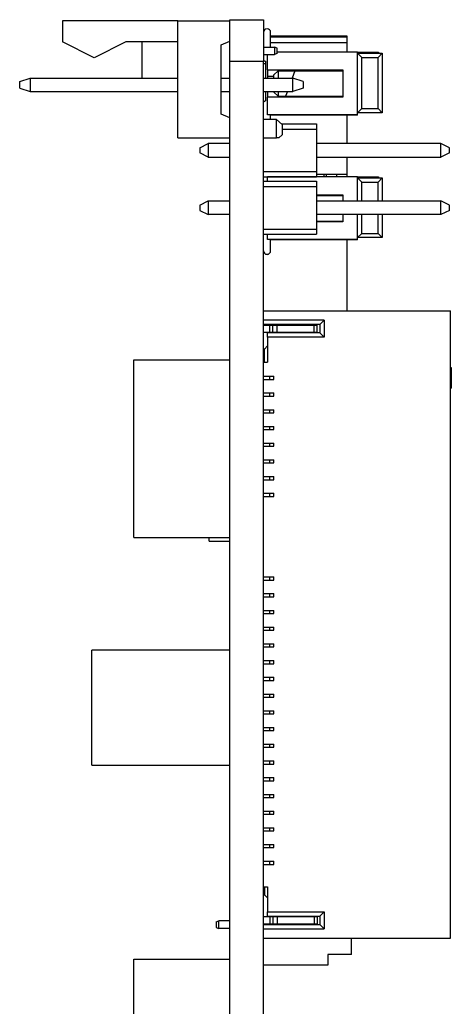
# Model space of a CAD drawing. Header units: millimetres. Extents: x 239 to 841, y 198 to 536.
# Drawn here: x 462.3 to 482.93, y 412.97 to 460.21 of the extents above; entities that cross this region are included whole.
import ezdxf

# ---------------------------------------------------------------- set-up
doc = ezdxf.new("R2010")
doc.units = ezdxf.units.MM

msp = doc.modelspace()

# ---------------------------------------------------------------- linework, layer by layer
for p, q in [((469.854, 460.16), (464.354, 460.16)), ((464.354, 460.16), (464.354, 459.16)), ((469.854, 460.16), (472.354, 460.16)), ((469.854, 454.56), (469.854, 460.16)), ((472.354, 460.21), (473.954, 460.21)), ((472.354, 458.21), (472.354, 460.21)), ((473.954, 460.21), (473.954, 458.21)), ((474.3, 458.899), (474.3, 459.605)), ((465.864, 458.38), (464.354, 459.16)), ((467.374, 459.16), (465.864, 458.38)), ((469.854, 459.16), (467.374, 459.16)), ((468.138, 459.16), (468.138, 457.42)), ((471.934, 459.01), (472.354, 459.19)), ((477.954, 459.423), (474.3, 459.423)), ((477.954, 459.376), (474.3, 459.376)), ((477.954, 459.376), (477.954, 459.423)), ((477.954, 459.1), (477.954, 459.376)), ((471.934, 455.69), (471.934, 459.01)), ((473.954, 458.899), (474.488, 458.899)), ((477.954, 459.1), (474.3, 459.1)), ((474.615, 458.853), (474.488, 458.899)), ((474.488, 458.899), (474.488, 458.543)), ((474.615, 458.59), (474.615, 458.853)), ((478.454, 458.657), (474.615, 458.657)), ((477.954, 458.657), (477.954, 459.1)), ((478.454, 458.607), (478.454, 458.657)), ((478.454, 458.657), (479.454, 458.657)), ((479.454, 458.657), (479.454, 458.607)), ((473.954, 458.21), (472.354, 458.21)), ((472.354, 354.91), (472.354, 458.21)), ((473.954, 458.543), (474.488, 458.543)), ((473.954, 458.258), (474.059, 458.225)), ((473.954, 458.253), (474.059, 458.22)), ((473.954, 354.91), (473.954, 458.21)), ((474.059, 458.225), (474.059, 457.42)), ((474.154, 457.807), (474.154, 458.543)), ((474.615, 458.59), (474.488, 458.543)), ((478.454, 455.757), (478.454, 458.607)), ((478.654, 458.407), (478.454, 458.607)), ((478.454, 458.607), (479.634, 458.607)), ((478.654, 455.957), (478.654, 458.407)), ((478.654, 458.407), (479.434, 458.407)), ((479.434, 458.407), (479.634, 458.607)), ((479.434, 455.957), (479.434, 458.407)), ((479.634, 458.607), (479.634, 455.757)), ((474.059, 458.1), (473.954, 458.1)), ((474.154, 457.807), (474.154, 457.507)), ((474.154, 457.807), (477.754, 457.807)), ((474.454, 457.567), (474.654, 457.767)), ((474.654, 457.767), (475.454, 457.767)), ((474.654, 457.767), (474.654, 457.42)), ((475.454, 457.767), (475.329, 457.42)), ((475.454, 457.767), (475.454, 457.807)), ((475.454, 457.767), (477.754, 457.767)), ((477.754, 457.807), (477.754, 456.507)), ((462.304, 457.26), (462.794, 457.42)), ((462.304, 456.94), (462.304, 457.26)), ((462.794, 457.42), (469.854, 457.42)), ((462.794, 457.42), (462.794, 456.78)), ((471.934, 457.42), (472.354, 457.42)), ((473.954, 457.42), (475.364, 457.42)), ((474.154, 457.507), (474.154, 457.42)), ((474.154, 457.507), (474.454, 457.507)), ((474.454, 457.42), (474.454, 457.567)), ((475.854, 457.26), (475.364, 457.42)), ((475.364, 456.78), (475.364, 457.42)), ((475.854, 457.26), (475.854, 456.94)), ((462.304, 456.94), (462.794, 456.78)), ((462.794, 456.78), (469.854, 456.78)), ((471.934, 456.78), (472.354, 456.78)), ((473.954, 456.78), (475.364, 456.78)), ((474.059, 456.78), (474.059, 456.327)), ((474.154, 456.78), (474.154, 456.507)), ((474.454, 456.747), (474.454, 456.78)), ((474.654, 456.78), (474.654, 456.547)), ((475.098, 456.78), (475.014, 456.547)), ((475.854, 456.94), (475.364, 456.78)), ((474.059, 456.327), (473.954, 456.267)), ((477.754, 456.507), (474.154, 456.507)), ((474.154, 455.657), (474.154, 456.507)), ((474.454, 456.747), (474.654, 456.547)), ((474.654, 456.547), (475.014, 456.547)), ((475.014, 456.547), (477.754, 456.547)), ((476.154, 456.547), (476.154, 456.507)), ((478.454, 455.757), (478.654, 455.957)), ((478.654, 455.957), (479.434, 455.957)), ((479.634, 455.757), (479.434, 455.957)), ((472.354, 455.51), (471.934, 455.69)), ((474.584, 455.44), (473.954, 455.44)), ((478.454, 455.657), (474.154, 455.657)), ((474.3, 455.44), (474.3, 455.657)), ((478.454, 455.652), (474.3, 455.652)), ((474.854, 455.2), (474.584, 455.44)), ((474.584, 454.56), (474.584, 455.44)), ((477.954, 454.287), (477.954, 455.652)), ((479.634, 455.757), (478.454, 455.757)), ((478.454, 455.657), (478.454, 455.757)), ((478.454, 455.752), (478.459, 455.757)), ((479.634, 455.752), (478.454, 455.752)), ((478.454, 455.652), (478.454, 455.657)), ((479.634, 455.752), (479.629, 455.757)), ((479.634, 455.757), (479.634, 455.752)), ((474.818, 455.232), (476.494, 455.232)), ((474.854, 455.2), (474.854, 454.7)), ((474.854, 454.978), (476.494, 454.978)), ((476.494, 455.232), (476.494, 454.978)), ((476.494, 454.978), (476.494, 452.946)), ((469.854, 454.56), (472.354, 454.56)), ((473.954, 454.56), (474.584, 454.56)), ((474.694, 454.558), (474.854, 454.7)), ((470.906, 454.087), (471.306, 454.287)), ((470.906, 454.087), (470.906, 453.837)), ((472.354, 454.287), (471.306, 454.287)), ((471.306, 454.287), (471.306, 453.637)), ((482.444, 454.287), (476.494, 454.287)), ((482.844, 454.087), (482.444, 454.287)), ((482.444, 453.637), (482.444, 454.287)), ((482.844, 453.837), (482.844, 454.087)), ((471.306, 453.637), (470.906, 453.837)), ((471.306, 453.637), (472.354, 453.637)), ((476.494, 453.637), (482.444, 453.637)), ((477.954, 452.823), (477.954, 453.637)), ((482.844, 453.837), (482.444, 453.637)), ((473.954, 452.946), (476.494, 452.946)), ((473.954, 452.692), (474.208, 452.692)), ((474.154, 452.486), (474.154, 452.691)), ((478.454, 452.691), (474.154, 452.691)), ((474.208, 452.692), (476.494, 452.692)), ((474.3, 452.691), (474.3, 452.692)), ((474.454, 452.691), (474.454, 452.692)), ((474.954, 452.691), (474.954, 452.692)), ((476.494, 452.946), (476.494, 452.692)), ((476.494, 452.823), (477.954, 452.823)), ((476.865, 452.691), (476.865, 452.823)), ((476.954, 452.823), (476.954, 452.691)), ((477.454, 452.823), (477.454, 452.691)), ((477.954, 452.691), (477.954, 452.823)), ((478.454, 452.691), (479.454, 452.691)), ((478.454, 452.641), (478.454, 452.691)), ((478.454, 452.641), (479.634, 452.641)), ((478.654, 452.441), (478.454, 452.641)), ((478.454, 451.541), (478.454, 452.641)), ((479.434, 452.441), (479.634, 452.641)), ((479.454, 452.691), (479.454, 452.641)), ((479.634, 452.641), (479.634, 451.541)), ((473.954, 452.486), (474.208, 452.486)), ((473.954, 452.232), (476.494, 452.232)), ((474.208, 452.486), (476.494, 452.486)), ((476.494, 452.486), (476.494, 452.232)), ((476.494, 452.232), (476.494, 450.2)), ((478.654, 452.441), (479.434, 452.441)), ((478.654, 451.541), (478.654, 452.441)), ((479.434, 451.541), (479.434, 452.441)), ((476.494, 451.841), (477.754, 451.841)), ((476.494, 451.801), (477.754, 451.801)), ((477.754, 451.841), (477.754, 451.541)), ((470.906, 451.341), (471.306, 451.541)), ((470.906, 451.341), (470.906, 451.091)), ((471.306, 451.541), (472.354, 451.541)), ((471.306, 451.541), (471.306, 450.891)), ((476.494, 451.541), (482.444, 451.541)), ((482.844, 451.341), (482.444, 451.541)), ((482.444, 450.891), (482.444, 451.541)), ((482.844, 451.091), (482.844, 451.341)), ((470.906, 451.091), (471.306, 450.891)), ((472.354, 450.891), (471.306, 450.891)), ((482.444, 450.891), (476.494, 450.891)), ((477.754, 450.891), (477.754, 450.541)), ((478.454, 449.791), (478.454, 450.891)), ((478.654, 449.991), (478.654, 450.891)), ((479.434, 449.991), (479.434, 450.891)), ((479.634, 450.891), (479.634, 449.791)), ((482.844, 451.091), (482.444, 450.891)), ((473.954, 450.2), (476.494, 450.2)), ((476.494, 450.581), (477.754, 450.581)), ((477.754, 450.541), (476.494, 450.541)), ((476.494, 450.2), (476.494, 449.946)), ((473.954, 449.946), (474.208, 449.946)), ((474.154, 449.691), (474.154, 449.946)), ((478.454, 449.691), (474.154, 449.691)), ((474.208, 449.946), (476.494, 449.946)), ((474.3, 449.164), (474.3, 449.691)), ((478.454, 449.686), (474.3, 449.686)), ((477.954, 446.283), (477.954, 449.686)), ((478.454, 449.791), (478.654, 449.991)), ((478.454, 449.691), (478.454, 449.791)), ((478.454, 449.786), (478.459, 449.791)), ((479.634, 449.791), (478.454, 449.791)), ((479.634, 449.786), (478.454, 449.786)), ((478.454, 449.686), (478.454, 449.691)), ((478.654, 449.991), (479.434, 449.991)), ((479.634, 449.791), (479.434, 449.991)), ((479.634, 449.786), (479.629, 449.791)), ((479.634, 449.791), (479.634, 449.786)), ((474.3, 449.159), (474.3, 449.164)), ((473.954, 446.283), (482.904, 446.283)), ((482.904, 416.283), (482.904, 446.283)), ((476.854, 445.833), (473.954, 445.833)), ((476.654, 445.633), (473.954, 445.633)), ((473.954, 445.608), (474.254, 445.608)), ((474.154, 445.608), (474.154, 445.633)), ((474.254, 445.608), (474.404, 445.608)), ((474.254, 445.258), (474.254, 445.608)), ((474.404, 445.608), (474.604, 445.608)), ((474.404, 445.258), (474.404, 445.608)), ((474.604, 445.608), (476.379, 445.608)), ((474.604, 445.258), (474.604, 445.608)), ((476.379, 445.608), (476.529, 445.608)), ((476.379, 445.258), (476.379, 445.608)), ((476.529, 445.258), (476.529, 445.608)), ((476.654, 445.633), (476.854, 445.833)), ((476.654, 445.633), (476.654, 445.233)), ((476.854, 445.833), (476.854, 445.033)), ((473.954, 445.258), (474.254, 445.258)), ((474.154, 445.233), (474.154, 445.258)), ((476.654, 445.233), (474.154, 445.233)), ((474.154, 445.033), (474.154, 445.233)), ((476.854, 445.033), (474.154, 445.033)), ((474.154, 445.033), (474.154, 443.833)), ((474.254, 445.258), (474.404, 445.258)), ((474.404, 445.258), (474.604, 445.258)), ((474.604, 445.258), (476.379, 445.258)), ((476.379, 445.258), (476.529, 445.258)), ((476.654, 445.233), (476.854, 445.033)), ((474.154, 444.608), (474.004, 444.458)), ((474.004, 444.458), (473.954, 444.458)), ((474.004, 443.833), (474.004, 444.458)), ((467.754, 443.939), (472.354, 443.939)), ((467.754, 435.439), (467.754, 443.939)), ((473.954, 443.833), (474.154, 443.833)), ((482.904, 443.583), (482.934, 443.583)), ((482.934, 443.583), (482.934, 443.083)), ((473.954, 443.158), (474.254, 443.158)), ((474.254, 443.158), (474.454, 443.158)), ((474.254, 443.008), (474.254, 443.158)), ((474.454, 443.008), (474.454, 443.158)), ((482.904, 443.083), (482.934, 443.083)), ((482.934, 443.083), (482.934, 442.583)), ((473.954, 443.008), (474.254, 443.008)), ((474.254, 443.008), (474.454, 443.008)), ((473.954, 442.358), (474.254, 442.358)), ((473.954, 442.208), (474.254, 442.208)), ((474.254, 442.358), (474.454, 442.358)), ((474.254, 442.208), (474.254, 442.358)), ((474.254, 442.208), (474.454, 442.208)), ((474.454, 442.208), (474.454, 442.358)), ((482.904, 442.583), (482.934, 442.583)), ((473.954, 441.558), (474.254, 441.558)), ((473.954, 441.408), (474.254, 441.408)), ((474.254, 441.558), (474.454, 441.558)), ((474.254, 441.408), (474.254, 441.558)), ((474.254, 441.408), (474.454, 441.408)), ((474.454, 441.408), (474.454, 441.558)), ((473.954, 440.758), (474.254, 440.758)), ((474.254, 440.758), (474.454, 440.758)), ((474.254, 440.608), (474.254, 440.758)), ((474.454, 440.608), (474.454, 440.758)), ((473.954, 440.608), (474.254, 440.608)), ((474.254, 440.608), (474.454, 440.608)), ((473.954, 439.958), (474.254, 439.958)), ((473.954, 439.808), (474.254, 439.808)), ((474.254, 439.958), (474.454, 439.958)), ((474.254, 439.808), (474.254, 439.958)), ((474.254, 439.808), (474.454, 439.808)), ((474.454, 439.808), (474.454, 439.958)), ((473.954, 439.158), (474.254, 439.158)), ((473.954, 439.008), (474.254, 439.008)), ((474.254, 439.158), (474.454, 439.158)), ((474.254, 439.008), (474.254, 439.158)), ((474.254, 439.008), (474.454, 439.008)), ((474.454, 439.008), (474.454, 439.158)), ((473.954, 438.358), (474.254, 438.358)), ((474.254, 438.358), (474.454, 438.358)), ((474.254, 438.208), (474.254, 438.358)), ((474.454, 438.208), (474.454, 438.358)), ((473.954, 438.208), (474.254, 438.208)), ((474.254, 438.208), (474.454, 438.208)), ((473.954, 437.558), (474.254, 437.558)), ((473.954, 437.408), (474.254, 437.408)), ((474.254, 437.558), (474.454, 437.558)), ((474.254, 437.408), (474.254, 437.558)), ((474.254, 437.408), (474.454, 437.408)), ((474.454, 437.408), (474.454, 437.558)), ((467.754, 435.439), (472.354, 435.439)), ((471.354, 435.269), (471.354, 435.439)), ((471.354, 435.269), (472.354, 435.269)), ((473.954, 433.558), (474.254, 433.558)), ((473.954, 433.408), (474.254, 433.408)), ((474.254, 433.558), (474.454, 433.558)), ((474.254, 433.408), (474.254, 433.558)), ((474.254, 433.408), (474.454, 433.408)), ((474.454, 433.408), (474.454, 433.558)), ((473.954, 432.758), (474.254, 432.758)), ((474.254, 432.758), (474.454, 432.758)), ((474.254, 432.608), (474.254, 432.758)), ((474.454, 432.608), (474.454, 432.758)), ((473.954, 432.608), (474.254, 432.608)), ((474.254, 432.608), (474.454, 432.608)), ((473.954, 431.958), (474.254, 431.958)), ((473.954, 431.808), (474.254, 431.808)), ((474.254, 431.958), (474.454, 431.958)), ((474.254, 431.808), (474.254, 431.958)), ((474.254, 431.808), (474.454, 431.808)), ((474.454, 431.808), (474.454, 431.958)), ((473.954, 431.158), (474.254, 431.158)), ((473.954, 431.008), (474.254, 431.008)), ((474.254, 431.158), (474.454, 431.158)), ((474.254, 431.008), (474.254, 431.158)), ((474.254, 431.008), (474.454, 431.008)), ((474.454, 431.008), (474.454, 431.158)), ((473.954, 430.358), (474.254, 430.358)), ((474.254, 430.358), (474.454, 430.358)), ((474.254, 430.208), (474.254, 430.358)), ((474.454, 430.208), (474.454, 430.358)), ((472.354, 430.047), (465.754, 430.047)), ((465.754, 427.297), (465.754, 430.047)), ((473.954, 430.208), (474.254, 430.208)), ((474.254, 430.208), (474.454, 430.208)), ((473.954, 429.558), (474.254, 429.558)), ((473.954, 429.408), (474.254, 429.408)), ((474.254, 429.558), (474.454, 429.558)), ((474.254, 429.408), (474.254, 429.558)), ((474.254, 429.408), (474.454, 429.408)), ((474.454, 429.408), (474.454, 429.558)), ((473.954, 428.758), (474.254, 428.758)), ((473.954, 428.608), (474.254, 428.608)), ((474.254, 428.758), (474.454, 428.758)), ((474.254, 428.608), (474.254, 428.758)), ((474.254, 428.608), (474.454, 428.608)), ((474.454, 428.608), (474.454, 428.758)), ((473.954, 427.958), (474.254, 427.958)), ((474.254, 427.958), (474.454, 427.958)), ((474.254, 427.808), (474.254, 427.958)), ((474.454, 427.808), (474.454, 427.958)), ((473.954, 427.808), (474.254, 427.808)), ((474.254, 427.808), (474.454, 427.808)), ((465.754, 424.547), (465.754, 427.297)), ((473.954, 427.158), (474.254, 427.158)), ((473.954, 427.008), (474.254, 427.008)), ((474.254, 427.158), (474.454, 427.158)), ((474.254, 427.008), (474.254, 427.158)), ((474.254, 427.008), (474.454, 427.008)), ((474.454, 427.008), (474.454, 427.158)), ((473.954, 426.358), (474.254, 426.358)), ((473.954, 426.208), (474.254, 426.208)), ((474.254, 426.358), (474.454, 426.358)), ((474.254, 426.208), (474.254, 426.358)), ((474.254, 426.208), (474.454, 426.208)), ((474.454, 426.208), (474.454, 426.358)), ((473.954, 425.558), (474.254, 425.558)), ((473.954, 425.408), (474.254, 425.408)), ((474.254, 425.558), (474.454, 425.558)), ((474.254, 425.408), (474.254, 425.558)), ((474.254, 425.408), (474.454, 425.408)), ((474.454, 425.408), (474.454, 425.558)), ((473.954, 424.758), (474.254, 424.758)), ((474.254, 424.758), (474.454, 424.758)), ((474.254, 424.608), (474.254, 424.758)), ((474.454, 424.608), (474.454, 424.758)), ((465.754, 424.547), (472.354, 424.547)), ((473.954, 424.608), (474.254, 424.608)), ((474.254, 424.608), (474.454, 424.608)), ((473.954, 423.958), (474.254, 423.958)), ((473.954, 423.808), (474.254, 423.808)), ((474.254, 423.958), (474.454, 423.958)), ((474.254, 423.808), (474.254, 423.958)), ((474.254, 423.808), (474.454, 423.808)), ((474.454, 423.808), (474.454, 423.958)), ((473.954, 423.158), (474.254, 423.158)), ((473.954, 423.008), (474.254, 423.008)), ((474.254, 423.158), (474.454, 423.158)), ((474.254, 423.008), (474.254, 423.158)), ((474.254, 423.008), (474.454, 423.008)), ((474.454, 423.008), (474.454, 423.158)), ((473.954, 422.358), (474.254, 422.358)), ((474.254, 422.358), (474.454, 422.358)), ((474.254, 422.208), (474.254, 422.358)), ((474.454, 422.208), (474.454, 422.358)), ((473.954, 422.208), (474.254, 422.208)), ((474.254, 422.208), (474.454, 422.208)), ((473.954, 421.558), (474.254, 421.558)), ((473.954, 421.408), (474.254, 421.408)), ((474.254, 421.558), (474.454, 421.558)), ((474.254, 421.408), (474.254, 421.558)), ((474.254, 421.408), (474.454, 421.408)), ((474.454, 421.408), (474.454, 421.558)), ((473.954, 420.758), (474.254, 420.758)), ((473.954, 420.608), (474.254, 420.608)), ((474.254, 420.758), (474.454, 420.758)), ((474.254, 420.608), (474.254, 420.758)), ((474.254, 420.608), (474.454, 420.608)), ((474.454, 420.608), (474.454, 420.758)), ((473.954, 419.958), (474.254, 419.958)), ((474.254, 419.958), (474.454, 419.958)), ((474.254, 419.808), (474.254, 419.958)), ((474.454, 419.808), (474.454, 419.958)), ((473.954, 419.808), (474.254, 419.808)), ((474.254, 419.808), (474.454, 419.808)), ((473.954, 418.733), (474.154, 418.733)), ((474.004, 418.733), (474.004, 418.358)), ((474.154, 418.733), (474.154, 417.533)), ((473.954, 418.358), (474.004, 418.358)), ((474.004, 418.358), (474.154, 418.208)), ((471.693, 417.056), (471.82, 417.103)), ((472.354, 417.103), (471.82, 417.103)), ((471.82, 416.747), (471.82, 417.103)), ((473.954, 417.308), (474.254, 417.308)), ((474.154, 417.533), (476.854, 417.533)), ((474.154, 417.333), (474.154, 417.533)), ((474.154, 417.333), (474.154, 417.308)), ((474.154, 417.333), (476.654, 417.333)), ((474.254, 417.308), (474.404, 417.308)), ((474.254, 417.308), (474.254, 416.958)), ((474.404, 417.308), (474.604, 417.308)), ((474.404, 417.308), (474.404, 416.958)), ((474.604, 417.308), (476.379, 417.308)), ((474.604, 417.308), (474.604, 416.958)), ((476.379, 417.308), (476.529, 417.308)), ((476.379, 417.308), (476.379, 416.958)), ((476.529, 417.308), (476.529, 416.958)), ((476.654, 417.333), (476.854, 417.533)), ((476.654, 417.333), (476.654, 416.933)), ((476.854, 417.533), (476.854, 416.733)), ((471.693, 417.056), (471.693, 416.793)), ((471.693, 416.793), (471.82, 416.747)), ((472.354, 416.747), (471.82, 416.747)), ((473.954, 416.958), (474.254, 416.958)), ((473.954, 416.933), (476.654, 416.933)), ((473.954, 416.733), (476.854, 416.733)), ((474.154, 416.958), (474.154, 416.933)), ((474.254, 416.958), (474.404, 416.958)), ((474.404, 416.958), (474.604, 416.958)), ((474.604, 416.958), (476.379, 416.958)), ((476.379, 416.958), (476.529, 416.958)), ((476.654, 416.933), (476.854, 416.733)), ((473.954, 416.283), (482.904, 416.283)), ((478.17, 415.502), (478.17, 416.283)), ((467.754, 406.278), (467.754, 415.278)), ((467.754, 415.278), (472.354, 415.278)), ((477.027, 415.502), (477.027, 414.994)), ((478.17, 415.502), (477.027, 415.502)), ((477.027, 414.994), (473.954, 414.994))]:
    msp.add_line(p, q)
msp.add_lwpolyline([(474.697, 454.56), (474.697, 454.56), (474.697, 454.56), (474.697, 454.56), (474.697, 454.56), (474.697, 454.56), (474.696, 454.56), (474.688, 454.56), (474.584, 454.56)])
for centre, start, end in [((474.127, 459.605), 0, 180), ((474.127, 449.164), 180, 0), ((474.127, 449.159), 180, 0)]:
    msp.add_arc(centre, 0.173, start, end)

doc.saveas('drawing.dxf')
